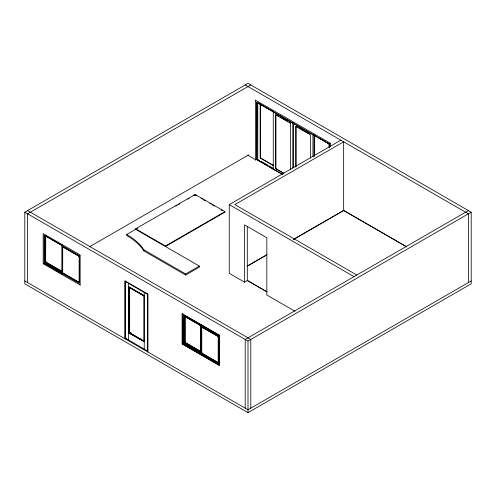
<?xml version="1.0" encoding="UTF-8"?>
<svg xmlns="http://www.w3.org/2000/svg" width="496" height="496" viewBox="0 0 496 496"><rect width="100%" height="100%" fill="white"/><g stroke="black" fill="none" stroke-linecap="round" stroke-linejoin="round"><path stroke-width="0.74" d="M43.171 263.711L80.141 285.008M248 412.66L248 341.068L471.2 212.201L471.2 283.799L248 412.66L24.8 283.799L24.8 212.201L248 83.34L471.2 212.201M257.765 159.315L257.765 102.213M260.4 104.606L260.4 157.883L273.786 165.614M273.265 170.054L273.265 111.408M283.929 173.259L275.9 168.621L275.9 114.57M290.389 169.539L290.389 123.206L275.664 114.706L275.664 168.758L283.7 173.395M292.795 168.212L292.795 122.679M293.415 167.797L293.415 123.039M295.814 167.264L295.814 126.337L310.539 134.844L310.539 158.007M296.05 166.358L296.05 126.207L297.389 126.976M312.945 156.693L312.945 134.317M314.03 156.066L314.03 135.234M314.414 156.135L314.414 135.29M314.495 155.8L314.495 134.962M314.65 156.004L314.65 135.154M329.139 146.878L329.139 143.79L327.137 142.631M329.375 146.748L329.375 144.429M250.79 84.952L27.59 213.813L27.59 282.54M255.44 160.301L255.595 100.074M281.97 174.189L256.68 159.588L256.835 102.226L329.375 144.107L329.375 147.2M61.851 244.199L61.851 274.269M61.572 271.244L45.651 262.055L46.271 261.696M44.801 235.65L44.801 262.812L61.634 272.174M89.255 246.94L248.781 154.839M79.168 255.496L44.138 235.271L44.138 263.196L79.211 283.396L79.211 255.477M79.831 256.01L79.211 256.37L62.626 246.797L62.626 272.924L79.211 282.503M137.665 228.172L126.709 234.496L126.709 235.569A71.846 41.478 0 0 1 143.828 250.877L185.678 275.038L199.318 267.164L199.318 266.085L135.656 229.332L135.656 228.817L195.176 194.457L224.936 211.637L224.936 212.152L165.416 246.512L165.416 245.997L224.936 211.637M175.782 206.169L177.122 205.394M178.455 204.625L179.794 203.85M187.823 199.218L189.156 198.443M193.837 195.74L195.176 194.971L196.497 195.734M256.68 159.588L282.788 174.48M275.9 168.621L276.52 168.268M256.68 102.312L329.375 144.107M255.44 100.167L330.615 143.387M266.991 291.896L247.293 280.525L244.503 282.137L229.264 273.339L229.264 204.606L340.864 140.176M128.886 286.614L128.576 286.793L144.231 295.833L130.535 287.971M128.997 287.351L129.233 332.413L143.958 341.18L128.997 332.543L128.997 287.351L143.958 295.988L144.541 295.653M126.709 234.496A71.846 41.478 0 0 1 143.828 249.798L185.678 273.966L199.318 266.085M247.529 265.924L266.885 254.746M293.589 239.332L343.654 210.428L406.646 246.797M247.529 266.017L266.885 254.839M293.589 239.419L343.654 210.515L343.654 141.788L234.844 204.606L356.81 275.026M126.356 338.278L125.24 338.923L125.24 281.021M182.249 313.887L182.249 343.957L219.176 365.236M183.179 315.499L218.246 335.699L218.209 363.642L183.179 343.418L183.216 315.475L218.246 335.699M144.541 341.651L128.576 332.791L132.147 334.496M200.886 324.427L200.886 354.497M201.271 325.723L184.686 316.15L184.686 342.277L185.306 341.924M183.179 343.418L218.246 363.624M183.836 315.871L183.836 343.04L201.333 352.78M219.139 335.184L219.176 365.323L182.206 343.933L182.206 313.819L219.176 335.166L182.206 313.869M218.246 336.598L201.661 327.019L201.661 353.152L202.281 352.792M468.41 210.595L245.21 339.456L245.21 408.183M471.2 280.934L248 409.795L24.8 280.934M245.21 84.952L468.41 213.813L468.41 282.54M262.173 105.127L260.164 103.968L260.164 158.019L273.556 165.751M263.512 105.902L264.852 106.671M266.191 107.446L268.2 108.605M269.539 109.38L270.878 110.149M272.217 110.924L273.556 111.699M315.084 135.675L316.423 136.45M317.762 137.218L319.771 138.378M321.11 139.153L322.45 139.928M323.789 140.697L325.798 141.856M276.57 114.96L278.578 116.12M279.918 116.889L287.947 121.526M289.286 122.301L290.625 123.076M298.728 127.751L309.436 133.932M258.416 159.693L259.718 160.444M261.02 161.194L267.53 164.957M268.832 165.707L272.738 167.964M247.764 155.155L255.44 159.588M343.182 210.242L406.646 246.884M229.264 204.606L354.02 276.638M201.128 198.406L202.449 199.169M203.775 199.931L205.096 200.694M209.727 203.366L211.048 204.135M212.369 204.898L214.353 206.045M220.968 209.858L222.289 210.626M247.293 280.438L266.991 291.809M294.996 311.29L266.823 295.021L266.823 237.751L244.503 224.862L244.503 282.137M135.656 228.817L165.416 245.997M27.59 210.595L250.79 339.456L250.79 408.183M24.8 212.201L248 341.068M125.24 281.468L147.56 294.357M47.058 236.642L45.731 235.879L45.651 262.055M48.385 237.41L50.375 238.557M51.702 239.326L53.029 240.089M54.355 240.858L58.999 243.536M60.326 244.305L61.653 245.067M186.756 317.254L188.747 318.401M190.073 319.17L191.4 319.932M192.727 320.701L197.371 323.38M198.698 324.148L201.351 325.68M45.651 235.922L61.572 245.111M144.305 295.79L128.65 286.75L128.65 332.748L144.305 341.781M45.731 262.006L61.653 271.2M201.351 351.813L184.766 342.234L184.766 316.101M184.686 342.277L201.271 351.856M44.721 262.589L61.188 272.099M184.419 343.195L200.229 352.327M201.661 353.152L218.246 362.725M183.836 343.04L201.023 352.96M44.801 262.812L61.981 272.732M183.576 343.964L189.615 347.448M190.954 348.223L195.647 350.932M196.993 351.707L199.001 352.873M43.871 263.351L51.249 267.611M52.588 268.386L60.636 273.029M130.305 332.537L131.607 333.293M133.449 335.246L142.581 340.523M330.46 143.474L330.46 146.562M329.22 144.193L329.22 147.287M256.835 102.226L256.835 159.495M247.293 226.343L247.293 280.525M219.096 335.209L219.096 365.279M200.886 325.196L200.886 353.722M195.176 194.457L195.176 194.971M185.678 273.966L185.678 275.038M185.231 315.834L185.231 341.967M184.146 315.698L184.146 342.86M182.906 315.053L182.906 343.579M147.951 352.03L147.951 294.128L124.849 280.798L124.849 338.7M147.56 293.905L147.56 351.807M147.405 294.357L147.405 350.914L125.395 338.204L125.395 281.647M144.231 292.522L144.231 349.079M143.958 295.988L143.958 341.18M143.828 249.798L143.828 250.877M129.661 287.736L129.661 332.165M128.576 283.483L128.576 340.039M80.141 285.095L80.141 254.938L43.171 233.597L43.208 263.773M45.266 235.209L45.266 262.725M45.111 235.47L45.111 262.632M79.286 256.327L62.701 246.748L62.701 272.881L79.286 282.453L79.286 256.327M218.321 336.555L201.736 326.976L201.736 353.109L218.321 362.681L218.321 336.555"/></g></svg>
